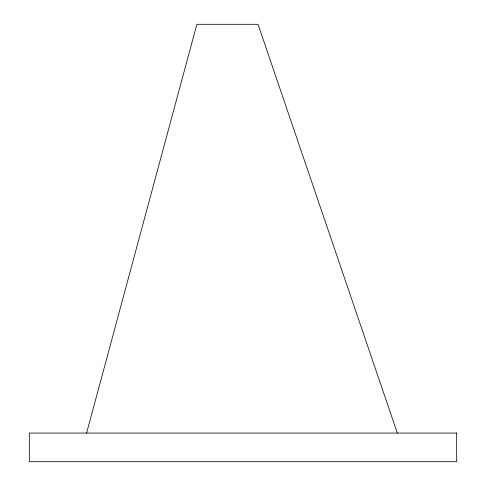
<?xml version="1.0" encoding="UTF-8"?>
<svg xmlns="http://www.w3.org/2000/svg" width="486" height="486" viewBox="0 0 486 486"><rect width="100%" height="100%" fill="white"/><g stroke="black" fill="none" stroke-linecap="round" stroke-linejoin="round"><path stroke-width="0.73" d="M86.599 433.069L196.873 24.3L258.03 24.3L397.329 433.069M456.676 433.069L29.324 433.069L29.324 461.7L456.676 461.7L456.676 433.069"/></g></svg>
